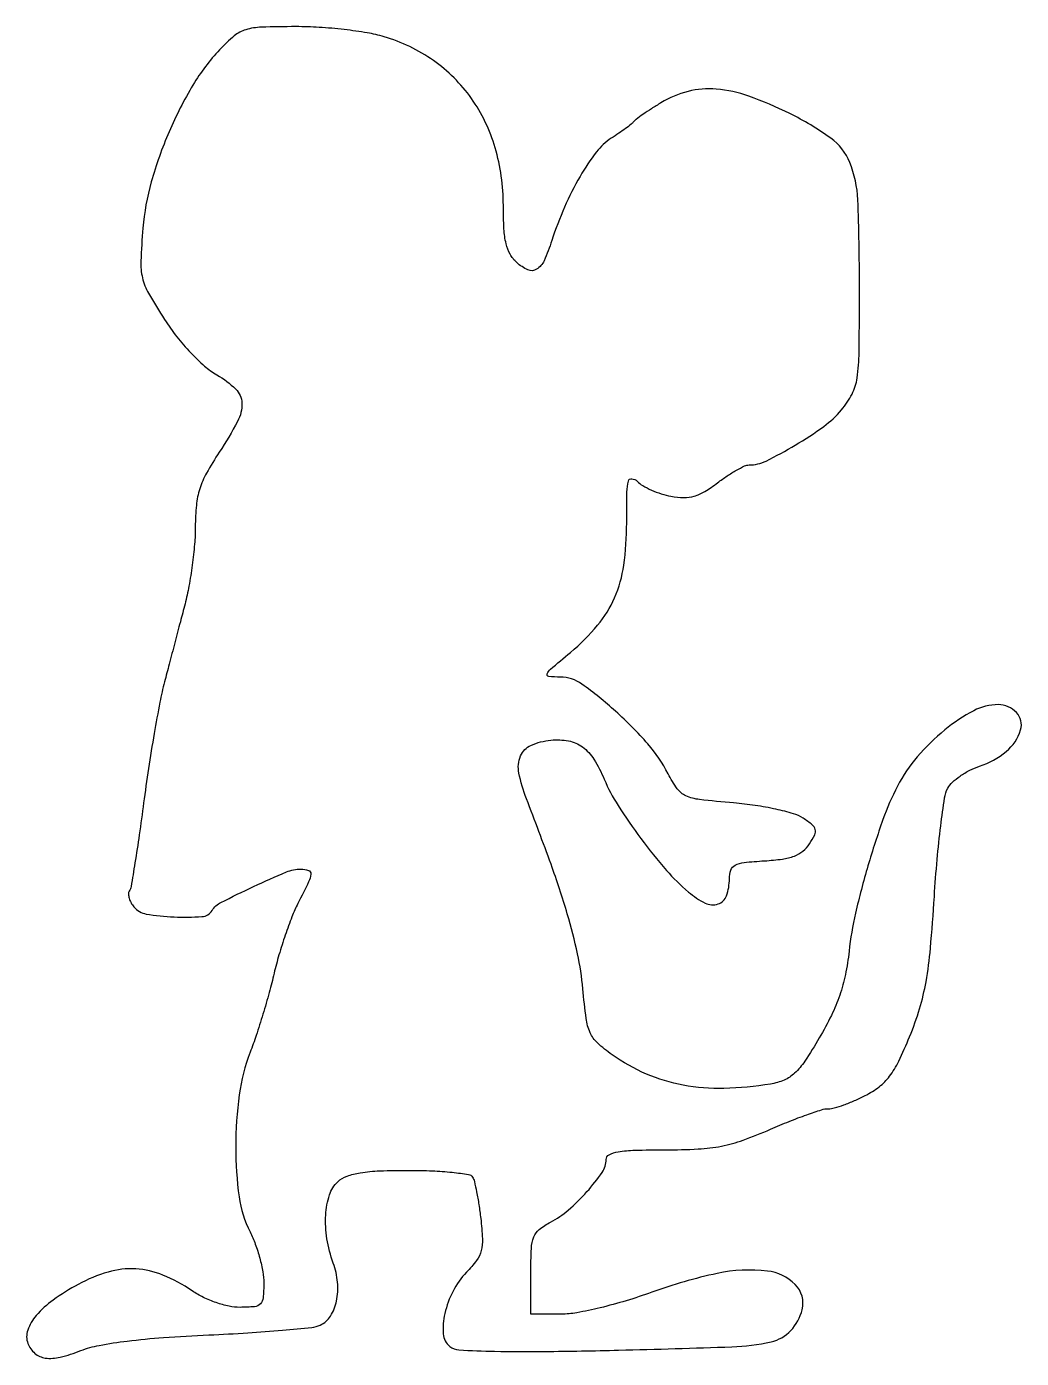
# Model space of a CAD drawing. Extents: x 0 to 146, y 1 to 195.
import ezdxf

# ---------------------------------------------------------------- set-up
doc = ezdxf.new("R2010")
doc.units = 0

msp = doc.modelspace()

# ---------------------------------------------------------------- linework, layer by layer
msp.add_lwpolyline([(28.55933, 191.631585, 0.054498), (24.663631, 186.477646, 0.03296), (21.178017, 179.657357, 0.032687), (18.573815, 172.323682, 0.047919), (17.348374, 165.593027, 0.010972), (17.046954, 160.767877, 0.068388), (17.284056, 158.308693, 0.072466), (18.173369, 156.064959, 0.013143), (20.514596, 152.2319, 0.022785), (22.311886, 149.715266, 0.022967), (24.326229, 147.379566, 0.024397), (26.349023, 145.439877, 0.048391), (28.1571, 144.151973, -0.061612), (30.896757, 142.089527, -0.195451), (31.806833, 140.031713, -0.13124), (31.179766, 137.361174, -0.022694), (28.5, 132.860088, 0.01842), (26.654423, 129.819567, 0.04939), (25.646142, 127.499782, 0.053349), (25.154645, 125.132538, 0.024535), (25, 121.982903, -0.021107), (24.892627, 119.440517, -0.011968), (24.559375, 116.376901, -0.011934), (24.075008, 113.300271, -0.01922), (23.5, 110.710099, -0.000001), (22.817927, 108.113656, -0.000001), (22.003291, 105.012634, -0.000001), (21.189718, 101.915697, -0.000001), (20.511202, 99.332909, 0.016471), (19.833895, 96.359478, 0.004965), (18.998891, 91.799163, 0.004969), (18.163441, 86.662349, 0.00538), (17.453562, 81.644153, -0.003179), (16.814079, 76.97544, -0.004744), (16.190334, 72.902682, -0.002121), (15.611648, 69.442309, -0.096203), (15.356269, 68.767439, 0.148087), (15.241264, 68.334316, 0.063001), (15.338059, 67.735804, 0.054643), (15.613159, 67.076605, 0.047083), (16.036355, 66.456195, 0.181083), (17.826562, 65.431692, 0.029027), (21.902979, 65.008402, 0.027217), (25.974254, 65.045012, 0.243077), (27.460958, 65.936828, -0.137591), (28.748665, 67.121521, -0.008303), (33.517075, 69.446646, -0.009879), (38.308524, 71.571016, -0.09972), (40.438075, 72, -0.087535), (41.525255, 71.808198, -0.339869), (41.868903, 71.267673, -0.090441), (41.55675, 70.136836, -0.005506), (39.990554, 66.981484, 0.024993), (39.115874, 65.032101, 0.010789), (38.138906, 62.357478, 0.010645), (37.219475, 59.460784, 0.01387), (36.508849, 56.771322, -0.009599), (35.79861, 53.987272, -0.006234), (34.876192, 50.796862, -0.006269), (33.897471, 47.703773, -0.011837), (33.018295, 45.239273, 0.057438), (31.426603, 39.046673, 0.034048), (30.902076, 31.431014, 0.034112), (31.396595, 24.115885, 0.08421), (33, 19, -0.030601), (33.766018, 17.240243, -0.021865), (34.4125, 15.191444, -0.022182), (34.857855, 13.176943, -0.043332), (35, 11.539838, -0.021209), (34.908602, 9.38617, -0.173853), (34.50595, 8.506095, -0.178597), (33.641589, 8.094967, -0.02263), (31.544409, 8, -0.051717), (29.923394, 8.168117, -0.031226), (28.059957, 8.682061, -0.030268), (26.187301, 9.456345, -0.035928), (24.531065, 10.414357, 0.051264), (20.278227, 12.703533, 0.083912), (16.297977, 13.610007, 0.085027), (12.278295, 13.153215, 0.05396), (7.90971, 11.354341, 0.029633), (4.243793, 9.067823, 0.062182), (1.770238, 6.804101, 0.091008), (0.531351, 4.659995, 0.179087), (0.554633, 2.718224, 0.124389), (1.567087, 1.28163, 0.144956), (3.086061, 0.600616, 0.094351), (5.263086, 0.719556, 0.032353), (8.286337, 1.679354, -0.047119), (10.979736, 2.447802, -0.015492), (15.057159, 3.075617, -0.012778), (20.345137, 3.586094, -0.006539), (27, 3.969863, 0.004624), (32.682675, 4.275734, 0.006457), (37.757223, 4.661817, 0.004085), (42.001344, 5.074873, 0.080886), (43.258632, 5.418251, 0.147762), (44.741416, 6.722506, 0.087829), (45.622847, 8.924469, 0.074783), (45.776557, 11.653508, 0.063574), (45.146298, 14.471965, -0.046739), (44.228943, 18.011912, -0.054447), (44.05057, 21.481126, -0.062368), (44.59099, 24.417765, -0.132942), (45.828741, 26.345012, -0.097122), (47.166349, 27.150324, -0.047809), (49.09669, 27.648873, -0.030362), (51.919945, 27.922153, -0.008948), (56.269724, 28, -0.010583), (59.613562, 27.929214, -0.015802), (62.529342, 27.713248, -0.010763), (64.898696, 27.410571, -0.220639), (65.485276, 27.023823, -0.080184), (65.752515, 26.3802, -0.009243), (66.08769, 24.845607, -0.010943), (66.414855, 22.991594, -0.008724), (66.688843, 20.97942, -0.017252), (66.93685, 18.012118, -0.077042), (66.754561, 16.280662, -0.093959), (66.074596, 14.85869, -0.032655), (64.607011, 13.111695, 0.071154), (62.643936, 10.373045, 0.06424), (61.442776, 7.098156, 0.073372), (61.213627, 4.118769, 0.206042), (62.152199, 2.298722, 0.160946), (63.511376, 1.77291, 0.006894), (68.710473, 1.584695, 0.008745), (76.004347, 1.548891, 0.002808), (86.829364, 1.745902, 0.003072), (103.347737, 2.240931, 0.045257), (109.105234, 2.9735, 0.151153), (111.957775, 4.595584, 0.127639), (113.628149, 7.654563, 0.263168), (112.617071, 11.325516, 0.169532), (108.542596, 13.301236, 0.082022), (101.216582, 12.948941, 0.034135), (91.671954, 10.204638, -0.013913), (87.933367, 8.96409, -0.013817), (84.122962, 7.930281, -0.014086), (80.723713, 7.208837, -0.045272), (78.421954, 7), (74, 7), (74, 12.97432, -0.011063), (74.079972, 16.58839, -0.081203), (74.432893, 18.274772, -0.133339), (75.242706, 19.377408, -0.048781), (76.880884, 20.438403, 0.059263), (79.473585, 22.195606, 0.032603), (82.203811, 24.892229, 0.029996), (84.413329, 27.701653, 0.152788), (85, 29.576725, -0.284607), (85.436136, 30.280869, -0.074475), (86.757507, 30.708541, -0.034405), (89.183826, 30.941106, -0.006694), (93.582387, 31, 0.012619), (98.462463, 31.123182, 0.035442), (101.852326, 31.536495, 0.038375), (104.997295, 32.403143, 0.016997), (109, 34, -0.008034), (111.736094, 35.148811, -0.010146), (114.303907, 36.11875, -0.008428), (116.475037, 36.847924, -0.076941), (117.457451, 37, 0.06911), (118.320424, 37.119853, 0.016504), (119.703593, 37.561406, 0.016653), (121.272644, 38.179595, 0.015783), (122.825875, 38.911168, 0.046464), (124.873925, 40.208368, 0.066772), (126.381931, 41.73279, 0.049447), (127.72241, 43.929878, 0.014836), (129.319977, 47.513616, 0.023908), (130.777108, 51.608591, 0.029864), (131.713979, 55.532957, 0.021647), (132.360569, 60.427351, 0.006386), (132.929792, 67.973585, -0.006479), (133.339885, 73.396652, -0.008688), (133.860605, 78.29955, -0.006362), (134.417248, 82.370052, -0.085902), (134.888174, 83.791052, -0.082882), (135.558203, 84.660131, -0.035563), (136.703343, 85.58149, -0.033944), (138.090981, 86.410588, -0.038002), (139.527744, 87.009156, 0.092925), (143.429554, 89.161506, 0.147808), (145.528128, 92.310108, 0.269421), (144.928344, 94.849489, 0.205968), (142.253891, 96, 0.122537), (138.690949, 95.113502, 0.048309), (134.445489, 92.306087, 0.046123), (130.443726, 88.402464, 0.057157), (127.544039, 84.085161, 0.033576), (125.429518, 79.221706, 0.014386), (123.238713, 72.48062, 0.014453), (121.418793, 65.543123, 0.029576), (120.475777, 60, -0.023377), (119.937712, 56.581578, -0.031948), (119.116278, 53.575448, -0.030826), (117.892816, 50.617977, -0.019704), (116.130995, 47.340858, -0.012704), (114.017267, 43.955072, -0.057602), (112.523352, 42.176298, -0.089334), (111.004897, 41.183737, -0.059212), (109, 40.601864, -0.03509), (102.211609, 39.961667, -0.051746), (96.249166, 40.436812, -0.056078), (90.879043, 42.068371, -0.05227), (85.867455, 44.881135, -0.032635), (83.737439, 46.607591, -0.101941), (82.669021, 48.100258, -0.071327), (82.081346, 50.177985, -0.010716), (81.596719, 54.494611, 0.030335), (80.819028, 59.604898, 0.019176), (79.326577, 65.449292, 0.014509), (76.949376, 72.686056, 0.006149), (73.362635, 82.252794, -0.042844), (72.258791, 86.015472, -0.149341), (72.500653, 88.507091, -0.193038), (74.017973, 90.057406, -0.079188), (76.916173, 90.818231, -0.07137), (79.503896, 90.704763, -0.111662), (81.540565, 89.822658, -0.095063), (83.215835, 88.024802, -0.041182), (84.726866, 85.109888, 0.043582), (86.735861, 81.279383, 0.017746), (90.088878, 76.43703, 0.017833), (93.80781, 71.807769, 0.039732), (97.021701, 68.635194, 0.059987), (99.467512, 67.033907, 0.195659), (101.36042, 66.8947, 0.235169), (102.582297, 68.09136, 0.083664), (103, 70.570185, -0.082592), (103.212616, 71.848545, -0.194435), (103.834494, 72.566666, -0.092584), (105.139623, 72.95383, -0.011234), (108.134227, 73.19774, 0.019215), (110.74279, 73.452168, 0.056343), (112.490432, 73.895102, 0.079664), (113.733858, 74.606675, 0.077119), (114.708555, 75.678245, 0.030531), (115.463044, 76.986516, 0.179802), (115.545634, 77.760754, 0.162782), (115.105035, 78.444735, 0.023944), (113.753507, 79.425853, 0.073987), (112.340755, 80.077765, 0.017153), (109.798331, 80.727837, 0.017249), (106.774676, 81.282834, 0.015678), (103.622185, 81.649161, -0.007353), (98.634081, 82.144784, -0.076344), (96.65022, 82.685586, -0.133099), (95.381709, 83.718053, -0.037827), (94.046732, 85.908398, 0.061772), (91.097968, 90.263942, 0.030332), (86.385538, 95.035489, 0.027086), (81.45804, 98.994377, 0.155153), (78.309861, 100.019572, -0.023781), (76.611495, 100.112258, -0.500735), (76.387279, 100.486094, -0.118801), (76.874586, 101.161923, -0.002971), (79.788156, 103.634201, 0.043568), (83.758853, 107.600019, 0.072376), (86.244894, 111.614817, 0.068158), (87.573243, 116.344024, 0.034444), (88, 122.531591, -0.004119), (88.037173, 127.044084, -0.057668), (88.25, 128.650928, -0.379033), (88.751043, 128.993195, -0.166538), (89.532146, 128.610711, 0.065618), (90.357798, 127.977361, 0.027258), (91.614237, 127.341029, 0.026395), (93.052851, 126.797033, 0.030834), (94.46859, 126.439915, 0.041307), (96.347558, 126.245923, 0.075282), (97.873614, 126.445385, 0.066633), (99.392495, 127.111535, 0.026311), (101.280835, 128.400632, -0.015444), (102.672774, 129.39586, -0.018799), (104.036923, 130.236436, -0.017612), (105.219975, 130.851482, -0.11151), (105.877635, 131, 0.114971), (108.351806, 131.576536, 0.019715), (112.621261, 133.893991, 0.022278), (116.795687, 136.636527, 0.061445), (119.369739, 139.027563, 0.057635), (120.905839, 141.349982, 0.08137), (121.653778, 143.710571, 0.033306), (121.945526, 147.44973, 0.00282), (122, 157.108844, 0.009835), (121.751659, 169.732437, 0.086478), (120.581194, 175.174051, 0.141647), (117.80302, 178.711025, 0.041182), (111.802444, 182.318079, 0.028589), (105.845253, 184.849115, 0.06565), (101.091765, 185.879621, 0.083095), (96.968057, 185.534758, 0.074087), (93, 183.870418, 0.006622), (91.623103, 183.01044, 0.008507), (90.38125, 182.18155, 0.006775), (89.366432, 181.458415, 0.070212), (89, 181.101058, -0.061167), (88.656843, 180.754123, -0.008261), (87.841333, 180.131374, -0.009426), (86.844342, 179.424424, -0.007816), (85.757731, 178.708914, 0.089057), (83.580343, 176.703424, 0.030493), (81.191801, 173.119476, 0.028389), (78.920468, 168.649427, 0.025075), (77.063563, 163.763928, -0.026401), (75.936476, 160.822064, -0.149383), (74.847806, 159.568801, -0.250361), (73.581514, 159.482111, -0.07848), (71.936987, 160.557026, -0.081994), (70.976251, 161.765684, -0.069833), (70.388799, 163.286819, -0.044458), (70.08117, 165.465872, -0.012478), (69.990231, 168.904988, 0.070261), (68.789904, 177.314757, 0.083617), (65.315254, 184.527916, 0.086198), (59.774002, 190.043455, 0.080465), (52.568499, 193.528724, 0.031246), (50.123668, 194.094629, 0.012819), (46.75019, 194.567813, 0.012625), (43.091826, 194.89232, 0.015807), (39.686576, 195, 0.008101), (34.655579, 194.918486, 0.06548), (32.382118, 194.544186, 0.100195), (30.692559, 193.635009, 0.030325)], format="xyb", close=True)

doc.saveas('drawing.dxf')
